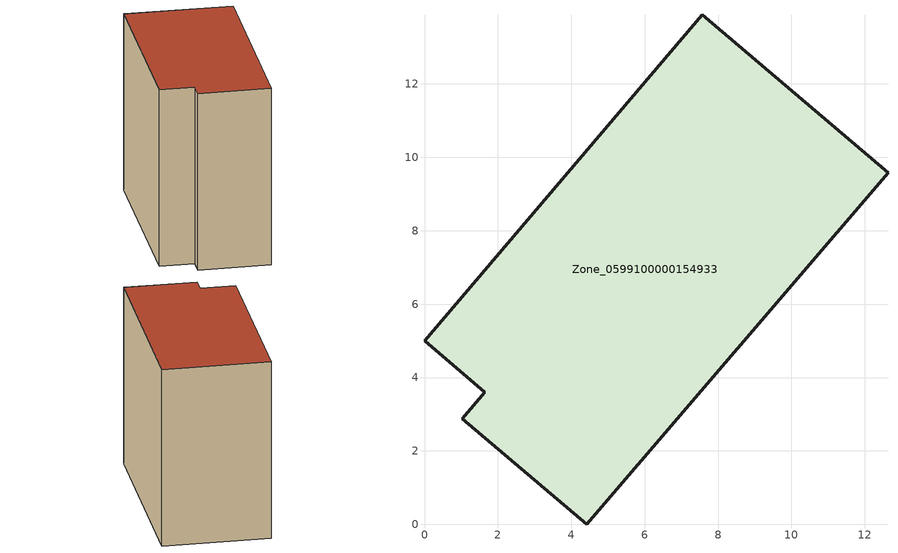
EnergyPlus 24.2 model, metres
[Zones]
Zone_0599100000154933
 floor ground (C_G): 1.03,2.88 1.64,3.6 0,5.01 7.57,13.89 12.63,9.58 4.42,0 z0
 wall outside (C_F): 1.64,3.6 1.03,2.88 4.42,0 12.63,9.58 7.57,13.89 0,5.01 1.64,3.6 z0:11.44
 roof outside (C_R): 7.57,13.89 0,5.01 1.64,3.6 1.03,2.88 4.42,0 12.63,9.58 z11.44
[BUILDING]
Pand.0599100000154933: North Axis=0; Terrain=City; Loads Convergence Tolerance Value=0.04; Temperature Convergence Tolerance Value=0.4; Solar Distribution=FullExterior; Maximum Number of Warmup Days=25; Minimum Number of Warmup Days=1
[Site:Location]
Rotterdam.The.Hague.AP_ZH_NLD Design_Conditions: Latitude=51.96; Longitude=4.45; Time Zone=1; Elevation=-4.5
[SITE:GROUNDTEMPERATURE:BUILDINGSURFACE]
18, 18, 18, 18, 18, 18, 18, 18, 18, 18, 18, 18
[MATERIAL] Thermal Absorptance=0.9; Solar Absorptance=0.7; Visible Absorptance=0.7
Name | Roughness | Thickness | Conductivity | Density | Specific Heat
G.TI.1946 | MediumSmooth | 0.15 | 1 | 540 | 1210
F.TI.1946 | Rough | 0.3 | 0.857143 | 1920 | 840
R.TI.1946 | MediumRough | 0.2 | 0.1 | 1500 | 1000
[CONSTRUCTION]
C_G: G.TI.1946
C_F: F.TI.1946
C_R: R.TI.1946
[ZONE]
Zone_0599100000154933: Type=1; Multiplier=1; Ceiling Height=Autocalculate; Volume=Autocalculate; Floor Area=autocalculate; Part of Total Floor Area=Yes
[ZONEINFILTRATION:DESIGNFLOWRATE]
Infil_Zone_0599100000154933: Zone or ZoneList or Space or SpaceList=Zone_0599100000154933; Schedule=AlwaysOn; Design Flow Rate Calculation Method=Flow/Area; Flow Rate per Floor Area=0.003; Constant Term Coefficient=1; Temperature Term Coefficient=0; Velocity Term Coefficient=0; Velocity Squared Term Coefficient=0
[HVACTEMPLATE:ZONE:IDEALLOADSAIRSYSTEM]
Zone_0599100000154933: Maximum Heating Supply Air Temperature=50; Minimum Cooling Supply Air Temperature=13; Maximum Heating Supply Air Humidity Ratio=0.0156; Minimum Cooling Supply Air Humidity Ratio=0.0077; Heating Limit=NoLimit; Cooling Limit=NoLimit; Dehumidification Control Type=ConstantSensibleHeatRatio; Cooling Sensible Heat Ratio=0.7; Dehumidification Setpoint=60; Humidification Control Type=None; Humidification Setpoint=30; Outdoor Air Method=None; Outdoor Air Flow Rate per Person=0.00944; Outdoor Air Flow Rate per Zone Floor Area=0; Outdoor Air Flow Rate per Zone=0; Demand Controlled Ventilation Type=None; Outdoor Air Economizer Type=NoEconomizer; Heat Recovery Type=None; Sensible Heat Recovery Effectiveness=0.7; Latent Heat Recovery Effectiveness=0.65
[ZONECONTROL:THERMOSTAT]
ThermostatControl_Zone_0599100000154933: Zone or ZoneList=Zone_0599100000154933; Control Type Schedule=DualSetpointControlType; Control 1=Thermostat_Zone_0599100000154933; Temperature Difference Between Cutout And Setpoint=0
[THERMOSTATSETPOINT:DUALSETPOINT]
Thermostat_Zone_0599100000154933: Heating Setpoint Temperature Schedule=HeatingSetpoint_Zone_0599100000154933; Cooling Setpoint Temperature Schedule=CoolingSetpoint_Zone_0599100000154933
[SCHEDULE:COMPACT]
HeatingSetpoint_Zone_0599100000154933: Through: 12/31, For: AllDays, Until: 24:00, 21
CoolingSetpoint_Zone_0599100000154933: Through: 12/31, For: AllDays, Until: 24:00, 24
DualSetpointControlType: Through: 12/31, For: AllDays, Until: 24:00, 4
AlwaysOn: Through: 12/31, For: AllDays, Until: 24:00, 1
